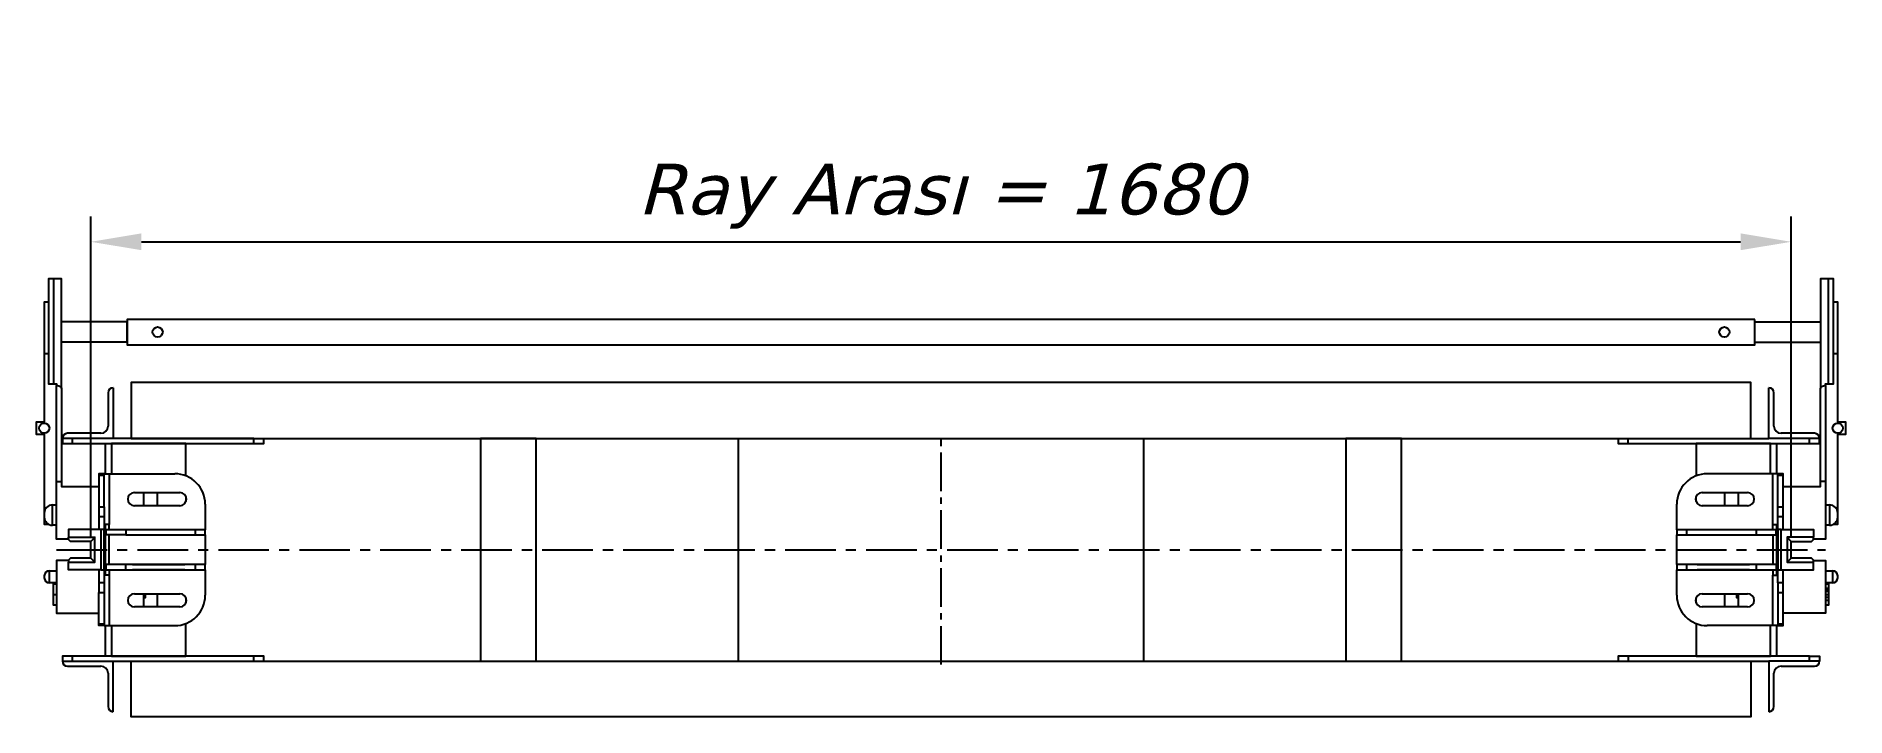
# Model space of a CAD drawing. Header units: millimetres. Extents: x -894 to 894, y -165 to 507.
import ezdxf

# ---------------------------------------------------------------- set-up
doc = ezdxf.new("R2010")
doc.units = ezdxf.units.MM
doc.set_wipeout_variables(frame=1)
doc.linetypes.add('CENTER2', pattern=[28.575, 19.05, -3.175, 3.175, -3.175])
doc.linetypes.add('CENTERX2', pattern=[4, 2.5, -0.5, 0.5, -0.5])
doc.layers.add('EKSEN', color=253, linetype='CENTERX2')
doc.styles.get("Standard").update_dxf_attribs({"font": 'verdanai.ttf'})
doc.dimstyles.new('DimStyleALP', dxfattribs={"dimscale": 20, "dimtxt": 2.5, "dimasz": 2.5, "dimexe": 1.25, "dimexo": 0.625, "dimtad": 1, "dimdsep": 46, "dimtxsty": 'Standard', "dimcen": 2.5, "dimclrd": 60, "dimclre": 60, "dimadec": 0, "dimazin": 0, "dimtfac": 1, "dimtofl": 0, "dimtmove": 0, "dimatfit": 3, "dimfxl": 1, "dimarcsym": 0})

# ---------------------------------------------------------------- blocks, each defined once
blk = doc.blocks.new('*D1')
at = {"color": 60, "linetype": 'ByBlock', "lineweight": -2, "transparency": 16777216}
for p, q in [((-840, 12.5), (-840, 329.1)), ((840, 12.5), (840, 329.1)), ((-790, 304.1), (790, 304.1))]:
    blk.add_line(p, q, dxfattribs=at)
at = {"color": 60, "transparency": 16777216}
for points in [[(-790, 312.4), (-790, 295.8), (-840, 304.1)], [(790, 312.4), (790, 295.8), (840, 304.1)]]:
    blk.add_solid(points, dxfattribs=at)
at = {"layer": 'Defpoints', "color": 0, "transparency": 16777216}
for p in [(840, 304.1), (-840, 0), (840, 0)]:
    blk.add_point(p, dxfattribs=at)
at = {"color": 0, "transparency": 16777216, "insert": (0, 349.1), "char_height": 50, "attachment_point": 5}
blk.add_mtext('Ray Arası = 1680', dxfattribs=at)
blk = doc.blocks.new('*U0')
at = {"layer": 'EKSEN', "color": 0, "linetype": 'CENTER2', "ltscale": 2, "transparency": 16777216}
blk.add_line((0, -113.5), (0, 113.5), dxfattribs=at)

msp = doc.modelspace()

# ---------------------------------------------------------------- wipeouts: each hides what was drawn before it
msp.add_wipeout([(0, 202.5), (0, 227.5), (804, 227.5), (804, 225), (869, 225), (869, 267.5), (882, 267.5), (882, 244.318), (886, 244.318), (886, 126), (894, 126), (894, 114), (886, 114), (886, 25.325), (882.105, 25.325), (878, 24.191), (874, 24.191), (874, 10.582), (874, 10.5), (862, 10.5), (862, 10.25), (860, 8.25), (840, 8.25), (840, -8.25), (860, -8.25), (862, -10.25), (862, -10.5), (874, -10.5), (874, -20.789), (881, -20.789), (883.483, -21.449), (885.32, -23.273), (886, -25.789), (886, -27.789), (885.364, -30.229), (883.475, -32.134), (881, -32.789), (874, -32.789), (874, -33.808), (877, -33.808), (877, -54.797), (876.815, -54.834), (874, -54.834), (874, -62.5), (832, -62.5), (832, -75), (826, -75), (826, -105), (868, -105), (868, -110), (867.287, -112.574), (865.5, -114.33), (863, -115), (830, -115), (826.541, -115.915), (823.914, -118.541), (823, -122), (823, -155), (822.319, -157.519), (820.509, -159.325), (818, -160), (818, -110), (800, -110), (800, -165), (0, -165), (0, 165), (800, 165), (800, 110), (818, 110), (818, 160), (820.488, 159.337), (822.32, 157.518), (823, 155), (823, 122), (824.018, 118.365), (826.643, 115.858), (830, 115), (863, 115), (865.413, 114.379), (867.228, 112.669), (868, 110), (868, 105), (826, 105), (826, 75), (832, 75), (832, 62.5), (868.922, 62.5), (869, 62.559), (869, 205), (804, 205), (804, 202.5)])

# ---------------------------------------------------------------- next in the draw order: linework, layer by layer
at = {"color": 7, "linetype": 'Continuous', "lineweight": 25}
for p, q in [((877, 163.903), (877, 267.5)), ((804, 225), (869, 225)), ((804, 205), (869, 205)), ((886, 193.403), (882, 193.403)), ((823, 122), (823, 155)), ((200, 110), (200, -110)), ((863, 115), (830, 115)), ((826, 75), (826, 105)), ((827, 73.588), (832, 73.588)), ((752, 56.5), (797, 56.5)), ((874, 67.5), (869, 67.5)), ((746, 47.5), (746, 52.5)), ((797, 43.5), (752, 43.5)), ((727, 19.75), (727, 14.75)), ((736.962, 14.75), (736.962, 19.75)), ((805.4, 19.75), (805.4, 14.75)), ((822, 25), (827, 25)), ((825.242, 14.75), (825.242, 19.75)), ((826, 19.75), (826, 25)), ((827, 20), (827, -20)), ((832, 20), (832, 32.688)), ((822, 14.75), (822, -14.75)), ((826, -14.75), (826, 14.75)), ((727, -14.75), (727, -19.75)), ((736.962, -19.75), (736.962, -14.75)), ((805.4, -14.75), (805.4, -19.75)), ((822, -75), (822, -25)), ((826, -25), (826, -19.75)), ((886, -27.789), (886, -25.789)), ((746, -52.5), (746, -47.5)), ((752, -43.5), (797, -43.5)), ((827, -42.217), (832, -42.217)), ((877, -38.179), (874, -38.179)), ((877, -41.212), (874, -41.212)), ((877, -44.401), (874, -44.401)), ((877, -47.121), (874, -47.121)), ((877, -50.166), (874, -50.166)), ((797, -56.5), (752, -56.5)), ((826, -105), (826, -75)), ((832, -73.588), (827, -73.588)), ((823, -155), (823, -122)), ((830, -115), (863, -115))]:
    msp.add_line(p, q, dxfattribs=at)
for points in [[(874, 162.316), (874, 163.903), (877, 163.903), (882, 163.903), (882, 267.5), (877, 267.5), (869, 267.5), (869, 159.274)], [(886, 125), (886, 193.403), (886, 244.318), (882, 244.318)], [(858, 105), (868, 105), (868, 110), (818, 110), (818, 160)], [(886, 114), (894, 114), (894, 120), (894, 126), (886, 126)], [(669, 110), (669, 105), (679, 105), (858, 105), (858, 110)], [(679, 105), (679, 110), (818, 110)], [(882.105, 25.325), (886, 25.325), (886, 32.191), (886, 36.191), (886, 115)], [(822, 19.75), (822, 25), (822, 75), (757, 75)], [(830, -20), (830, 20), (827, 20), (827, 32.688), (827, 42.217), (827, 73.588), (827, 75), (822, 75)], [(827, 42.217), (832, 42.217), (832, 73.588), (832, 75), (827, 75)], [(774.5, 43.5), (774.5, 56), (774.519, 56.5)], [(787.481, 56.5), (787.5, 56), (787.5, 43.5)], [(827, 19.75), (825.242, 19.75), (805.4, 19.75), (736.962, 19.75), (727, 19.75), (727, 45)], [(827, 32.688), (832, 32.688), (832, 42.217)], [(747, 19.75), (747, 20), (799, 20), (799, 19.75)], [(825.242, -14.75), (805.4, -14.75), (736.962, -14.75), (727, -14.75), (727, 14.75), (736.962, 14.75), (805.4, 14.75), (825.242, 14.75), (827, 14.75)], [(799, 14.75), (799, 14.5), (747, 14.5), (747, 14.75)], [(747, -14.75), (747, -14.5), (799, -14.5), (799, -14.75)], [(827, -14.75), (825.242, -14.75), (825.242, -19.75), (827, -19.75)], [(827, -32.688), (827, -20), (830, -20), (862, -20), (862, -12.25)], [(862, -10.5), (874, -10.5), (874, -62.5), (832, -62.5)], [(727, -45), (727, -19.75), (736.962, -19.75), (805.4, -19.75), (825.242, -19.75)], [(799, -19.75), (799, -20), (747, -20), (747, -19.75)], [(832, -32.688), (827, -32.688), (827, -42.217), (827, -73.588), (827, -75), (822, -75), (757, -75)], [(822, -19.75), (822, -25), (827, -25)], [(827, -75), (832, -75), (832, -73.588), (832, -42.217), (832, -32.688), (832, -20)], [(774.519, -56.5), (774.5, -56), (774.5, -43.5)], [(786, -43.5), (786, -47.2), (787.5, -47.2)], [(787.5, -43.5), (787.5, -56), (787.481, -56.5)], [(858, -110), (858, -105), (679, -105), (669, -105), (669, -110)], [(679, -105), (679, -110), (818, -110)], [(858, -105), (868, -105), (868, -110), (818, -110), (818, -160)]]:
    msp.add_lwpolyline(points, dxfattribs=at)
msp.add_lwpolyline([(400, 110), (400, -110), (455, -110), (455, 110)], close=True, dxfattribs=at)
at = {"color": 8, "linetype": 'Continuous', "lineweight": 25}
for points in [[(819.5, 75), (819.5, 105), (746, 105), (746, 72.911)], [(874, 44.191), (878, 44.191), (878, 24.191), (874, 24.191)], [(874, -20.789), (881, -20.789), (881, -32.789), (874, -32.789)], [(746, -72.911), (746, -105), (819.5, -105), (819.5, -75)]]:
    msp.add_lwpolyline(points, dxfattribs=at)
at = {"color": 2, "linetype": 'Continuous', "lineweight": 25, "true_color": 0xf1eb1f}
for points in [[(830, 20), (862, 20), (862, 12.25)], [(836, -12.25), (862, -12.25), (862, -10.25), (860, -8.25), (840, -8.25), (840, 8.25), (860, 8.25), (862, 10.25), (862, 12.25), (836, 12.25)], [(840, 8.25), (836, 12.25), (836, -12.25), (840, -8.25)]]:
    msp.add_lwpolyline(points, dxfattribs=at)
at = {"color": 7, "linetype": 'Continuous', "lineweight": 25}
for centre in [(774, 215), (886, 120)]:
    msp.add_circle(centre, 5, dxfattribs=at)
for centre, radius, start, end in [((818, 155), 5, 0, 90), ((830, 122), 7, 180, 270), ((863, 110), 5, 0, 90), ((757, 45), 30, 90, 180), ((752, 50), 6.5, 90, 270), ((797, 50), 6.5, 270, 90), ((878, 36.191), 8, 0, 90), ((878, 32.191), 8, 270, 0), ((881, -25.789), 5, 0, 90), ((881, -27.789), 5, 270, 0), ((757, -45), 30, 180, 270), ((752, -50), 6.5, 90, 270), ((797, -50), 6.5, 270, 90), ((830, -122), 7, 90, 180), ((863, -110), 5, 270, 0), ((818, -155), 5, 270, 0)]:
    msp.add_arc(centre, radius, start, end, dxfattribs=at)
for points, knots in [([(832, 62.5), (844.333, 62.5), (856.667, 62.5), (869, 62.5), (869, 64.167), (869, 65.833), (869, 67.5), (869, 98.091), (869, 128.683), (869, 159.274), (869.093, 159.725), (869.279, 160.628), (870.816, 161.613), (872.587, 162.113), (873.726, 162.277), (874, 162.316), (874, 130.711), (874, 99.105), (874, 67.5), (874, 48.5), (874, 29.5), (874, 10.5), (870, 10.5), (866, 10.5), (862, 10.5)], [0, 0, 0, 0, 1, 1, 1, 2, 2, 2, 3, 3, 3, 3.31051821, 3.62201155, 3.90908837, 4, 4, 4, 5, 5, 5, 6, 6, 6, 7, 7, 7, 7]), ([(874, -33.808), (875, -33.808), (876, -33.808), (877, -33.808), (877, -33.882), (877, -34.029), (877, -35.212), (877, -36.666), (877, -37.675), (877, -38.179), (877, -38.517), (877, -38.855), (877, -39.193), (876, -39.193), (875, -39.193), (874, -39.193)], [0, 0, 0, 0, 1, 1, 1, 1.27946662, 1.55887927, 1.77930592, 2, 2, 2, 3, 3, 3, 4, 4, 4, 4]), ([(874, -39.249), (875, -39.249), (876, -39.249), (877, -39.249), (877, -39.647), (877, -40.36), (877, -40.951), (877, -41.212), (877, -41.871), (877, -43.05), (877, -43.988), (877, -44.401), (877, -44.861), (877, -45.682), (877, -46.682), (877, -47.121), (877, -47.64), (877, -48.566), (877, -49.677), (877, -50.166), (877, -50.876), (877, -52.294), (877, -53.842), (877, -54.692), (877, -54.787), (877, -54.834), (876, -54.834), (875, -54.834), (874, -54.834)], [0, 0, 0, 0, 1, 1, 1, 1.55902442, 2, 2, 2, 2.55953012, 3, 3, 3, 3.56041458, 4, 4, 4, 4.55982176, 5, 5, 5, 5.27947424, 5.55880425, 5.77934318, 6, 6, 6, 7, 7, 7, 7])]:
    msp.add_open_spline(points, degree=3, knots=knots, dxfattribs=at)

# ---------------------------------------------------------------- next in the draw order: wipeouts: each hides what was drawn before it
msp.add_wipeout([(0, 202.5), (0, 227.5), (-804, 227.5), (-804, 225), (-869, 225), (-869, 267.5), (-882, 267.5), (-882, 244.318), (-886, 244.318), (-886, 126), (-894, 126), (-894, 114), (-886, 114), (-886, 25.325), (-882.105, 25.325), (-878, 24.191), (-874, 24.191), (-874, 10.582), (-874, 10.5), (-862, 10.5), (-862, 10.25), (-860, 8.25), (-840, 8.25), (-840, -8.25), (-860, -8.25), (-862, -10.25), (-862, -10.5), (-874, -10.5), (-874, -20.789), (-881, -20.789), (-883.483, -21.449), (-885.32, -23.273), (-886, -25.789), (-886, -27.789), (-885.364, -30.229), (-883.475, -32.134), (-881, -32.789), (-874, -32.789), (-874, -33.808), (-877, -33.808), (-877, -54.797), (-876.815, -54.834), (-874, -54.834), (-874, -62.5), (-832, -62.5), (-832, -75), (-826, -75), (-826, -105), (-868, -105), (-868, -110), (-867.287, -112.574), (-865.5, -114.33), (-863, -115), (-830, -115), (-826.541, -115.915), (-823.914, -118.541), (-823, -122), (-823, -155), (-822.319, -157.519), (-820.509, -159.325), (-818, -160), (-818, -110), (-800, -110), (-800, -165), (0, -165), (0, 165), (-800, 165), (-800, 110), (-818, 110), (-818, 160), (-820.488, 159.337), (-822.32, 157.518), (-823, 155), (-823, 122), (-824.018, 118.365), (-826.643, 115.858), (-830, 115), (-863, 115), (-865.413, 114.379), (-867.228, 112.669), (-868, 110), (-868, 105), (-826, 105), (-826, 75), (-832, 75), (-832, 62.5), (-868.922, 62.5), (-869, 62.559), (-869, 205), (-804, 205), (-804, 202.5)])

# ---------------------------------------------------------------- next in the draw order: linework, layer by layer
for p, q in [((-804, 225), (-869, 225)), ((-804, 205), (-804, 225)), ((-804, 205), (-869, 205)), ((-823, 155), (-823, 122)), ((-830, 115), (-863, 115)), ((-858, 105), (-858, 110)), ((-200, -110), (-200, 110)), ((-826, 105), (-826, 75)), ((-832, 73.588), (-827, 73.588)), ((-822, 75), (-822, 25)), ((-874, 67.5), (-869, 67.5)), ((-797, 56.5), (-752, 56.5)), ((-752, 43.5), (-797, 43.5)), ((-746, 52.5), (-746, 47.5)), ((-832, 32.688), (-827, 32.688)), ((-827, -20), (-827, 20)), ((-826, 25), (-826, 19.75)), ((-825.242, 19.75), (-825.242, 14.75)), ((-736.962, 19.75), (-736.962, 14.75)), ((-727, 14.75), (-727, 19.75)), ((-826, 14.75), (-826, -14.75)), ((-822, -14.75), (-822, 14.75)), ((-825.242, -14.75), (-825.242, -19.75)), ((-805.4, -19.75), (-805.4, -14.75)), ((-736.962, -14.75), (-736.962, -19.75)), ((-727, -19.75), (-727, -14.75)), ((-886, -25.789), (-886, -27.789)), ((-827, -32.688), (-832, -32.688)), ((-822, -25), (-827, -25)), ((-826, -19.75), (-826, -25)), ((-797, -43.5), (-752, -43.5)), ((-746, -47.5), (-746, -52.5)), ((-752, -56.5), (-797, -56.5)), ((-827, -73.588), (-832, -73.588)), ((-826, -75), (-826, -105)), ((-858, -110), (-858, -105)), ((-863, -115), (-830, -115)), ((-823, -122), (-823, -155)), ((-818, -160), (-818, -110))]:
    msp.add_line(p, q, dxfattribs=at)
for points in [[(-869, 159.274), (-869, 267.5), (-877, 267.5), (-882, 267.5), (-882, 163.903), (-877, 163.903)], [(-877, 267.5), (-877, 163.903), (-874, 163.903), (-874, 162.316)], [(-882, 244.318), (-886, 244.318), (-886, 193.403)], [(-882, 193.403), (-886, 193.403), (-886, 125)], [(-818, 160), (-818, 110), (-868, 110), (-868, 105), (-858, 105), (-679, 105), (-669, 105), (-669, 110)], [(-886, 126), (-894, 126), (-894, 114), (-886, 114)], [(-886, 115), (-886, 36.191), (-886, 32.191), (-886, 25.325), (-882.105, 25.325)], [(-679, 105), (-679, 110), (-818, 110)], [(-827, 75), (-832, 75), (-832, 73.588), (-832, 42.217), (-827, 42.217), (-827, 73.588), (-827, 75), (-822, 75), (-757, 75)], [(-787.5, 43.5), (-787.5, 56), (-787.481, 56.5)], [(-774.519, 56.5), (-774.5, 56), (-774.5, 43.5)], [(-827, 42.217), (-827, 32.688), (-827, 20), (-830, 20), (-862, 20), (-862, 12.25)], [(-832, 42.217), (-832, 32.688), (-832, 20)], [(-727, 45), (-727, 19.75), (-736.962, 19.75), (-805.4, 19.75), (-805.4, 14.75), (-736.962, 14.75), (-727, 14.75), (-727, -14.75), (-736.962, -14.75), (-805.4, -14.75), (-825.242, -14.75), (-827, -14.75)], [(-830, 20), (-830, -20), (-827, -20), (-827, -32.688), (-827, -42.217)], [(-822, 19.75), (-822, 25), (-827, 25)], [(-805.4, 19.75), (-825.242, 19.75), (-827, 19.75)], [(-799, 19.75), (-799, 20), (-747, 20), (-747, 19.75)], [(-805.4, 14.75), (-825.242, 14.75), (-827, 14.75)], [(-747, 14.75), (-747, 14.5), (-799, 14.5), (-799, 14.75)], [(-862, -10.5), (-874, -10.5), (-874, -62.5), (-832, -62.5)], [(-799, -14.75), (-799, -14.5), (-747, -14.5), (-747, -14.75)], [(-832, -20), (-832, -32.688), (-832, -42.217)], [(-827, -19.75), (-825.242, -19.75), (-805.4, -19.75), (-736.962, -19.75), (-727, -19.75), (-727, -45)], [(-822, -19.75), (-822, -25), (-822, -75), (-757, -75)], [(-747, -19.75), (-747, -20), (-799, -20), (-799, -19.75)], [(-827, -75), (-832, -75), (-832, -73.588), (-832, -42.217), (-827, -42.217), (-827, -73.588), (-827, -75), (-822, -75)], [(-787.481, -56.5), (-787.5, -56), (-787.5, -43.5)], [(-787.5, -47.2), (-786, -47.2), (-786, -43.5)], [(-774.5, -43.5), (-774.5, -56), (-774.519, -56.5)], [(-669, -110), (-669, -105), (-679, -105)]]:
    msp.add_lwpolyline(points, dxfattribs=at)
msp.add_lwpolyline([(804, 227.5), (-804, 227.5), (-804, 202.5), (804, 202.5)], close=True)
for points in [[(-800, 110), (800, 110), (800, 165), (-800, 165)], [(-455, -110), (-400, -110), (-400, 110), (-455, 110)], [(-818, -110), (-679, -110), (-679, -105), (-858, -105), (-868, -105), (-868, -110)], [(800, -110), (800, -165), (-800, -165), (-800, -110)]]:
    msp.add_lwpolyline(points, close=True, dxfattribs=at)
at = {"color": 8, "linetype": 'Continuous', "lineweight": 25}
for points in [[(-746, 72.911), (-746, 105), (-819.5, 105), (-819.5, 75)], [(-874, 24.191), (-878, 24.191), (-878, 44.191), (-874, 44.191)], [(-874, -32.789), (-881, -32.789), (-881, -20.789), (-874, -20.789)], [(-819.5, -75), (-819.5, -105), (-746, -105), (-746, -72.911)]]:
    msp.add_lwpolyline(points, dxfattribs=at)
at = {"color": 2, "linetype": 'Continuous', "lineweight": 25, "true_color": 0xf1eb1f}
for points in [[(-840, -8.25), (-860, -8.25), (-862, -10.25), (-862, -12.25), (-836, -12.25), (-840, -8.25), (-840, 8.25), (-860, 8.25), (-862, 10.25), (-862, 12.25), (-836, 12.25)], [(-836, -12.25), (-836, 12.25), (-840, 8.25)], [(-830, -20), (-862, -20), (-862, -12.25)]]:
    msp.add_lwpolyline(points, dxfattribs=at)
at = {"color": 7, "linetype": 'Continuous', "lineweight": 25}
for centre in [(-774, 215), (-886, 120)]:
    msp.add_circle(centre, 5, dxfattribs=at)
for centre, radius, start, end in [((-818, 155), 5, 90, 180), ((-863, 110), 5, 90, 180), ((-830, 122), 7, 270, 0), ((-757, 45), 30, 0, 90), ((-797, 50), 6.5, 90, 270), ((-752, 50), 6.5, 270, 90), ((-878, 36.191), 8, 90, 180), ((-878, 32.191), 8, 180, 270), ((-881, -25.789), 5, 90, 180), ((-881, -27.789), 5, 180, 270), ((-797, -50), 6.5, 90, 270), ((-757, -45), 30, 270, 0), ((-752, -50), 6.5, 270, 90), ((-863, -110), 5, 180, 270), ((-830, -122), 7, 0, 90), ((-818, -155), 5, 180, 270)]:
    msp.add_arc(centre, radius, start, end, dxfattribs=at)
for points, knots in [([(-862, 10.5), (-866, 10.5), (-870, 10.5), (-874, 10.5), (-874, 29.5), (-874, 48.5), (-874, 67.5), (-874, 99.105), (-874, 130.711), (-874, 162.316), (-873.214, 162.182), (-871.642, 161.915), (-869.992, 161.146), (-869.122, 160.24), (-869.035, 159.554), (-869, 159.274), (-869, 128.683), (-869, 98.091), (-869, 67.5), (-869, 65.833), (-869, 64.167), (-869, 62.5), (-856.667, 62.5), (-844.333, 62.5), (-832, 62.5)], [0, 0, 0, 0, 1, 1, 1, 2, 2, 2, 3, 3, 3, 3.26684983, 3.53335763, 3.80915435, 4, 4, 4, 5, 5, 5, 6, 6, 6, 7, 7, 7, 7]), ([(-877, -44.313), (-877, -43.53), (-877, -41.963), (-877, -39.629), (-877, -37.588), (-877, -35.932), (-877, -34.745), (-877, -33.95), (-877, -33.855), (-877, -33.808), (-876, -33.808), (-875, -33.808), (-874, -33.808)], [0, 0, 0, 0, 0.16695362, 0.33383011, 0.50046224, 0.6254737, 0.75034364, 0.87517235, 1, 1, 1, 2, 2, 2, 2]), ([(-874, -54.834), (-875, -54.834), (-876, -54.834), (-877, -54.834), (-877, -54.787), (-877, -54.694), (-877, -53.9), (-877, -52.708), (-877, -50.711), (-877, -47.84), (-877, -45.49), (-877, -44.313), (-876, -44.313), (-875, -44.313), (-874, -44.313)], [0, 0, 0, 0, 1, 1, 1, 1.12492493, 1.24983987, 1.37482686, 1.49993663, 1.74954487, 2, 2, 2, 3, 3, 3, 3]), ([(-877, -45.523), (-877, -45.279), (-877, -44.842), (-877, -44.13), (-877, -43.816)], [0, 0, 0, 0, 0.55988196, 1, 1, 1, 1])]:
    msp.add_open_spline(points, degree=3, knots=knots, dxfattribs=at)
at = {"layer": 'EKSEN', "linetype": 'CENTERX2', "ltscale": 20}
msp.add_line((-874, 0), (874, 0), dxfattribs=at)

# ---------------------------------------------------------------- next in the draw order: block references
at = {"layer": 'EKSEN', "linetype": 'CENTER2', "ltscale": 2}
msp.add_blockref('*U0', (0, 0), dxfattribs=at)

# ---------------------------------------------------------------- next in the draw order: dimensions: what is measured, and where the dimension line sits
dim = msp.add_linear_dim(base=(840, 304.084), p1=(-840, 0), p2=(840, 0), text='Ray Arası = <>', dimstyle='DimStyleALP')
dim.commit()
dim.dimension.update_dxf_attribs({"geometry": '*D1', "text_midpoint": (0, 304.084), "dimtype": 128})

doc.saveas('drawing.dxf')
